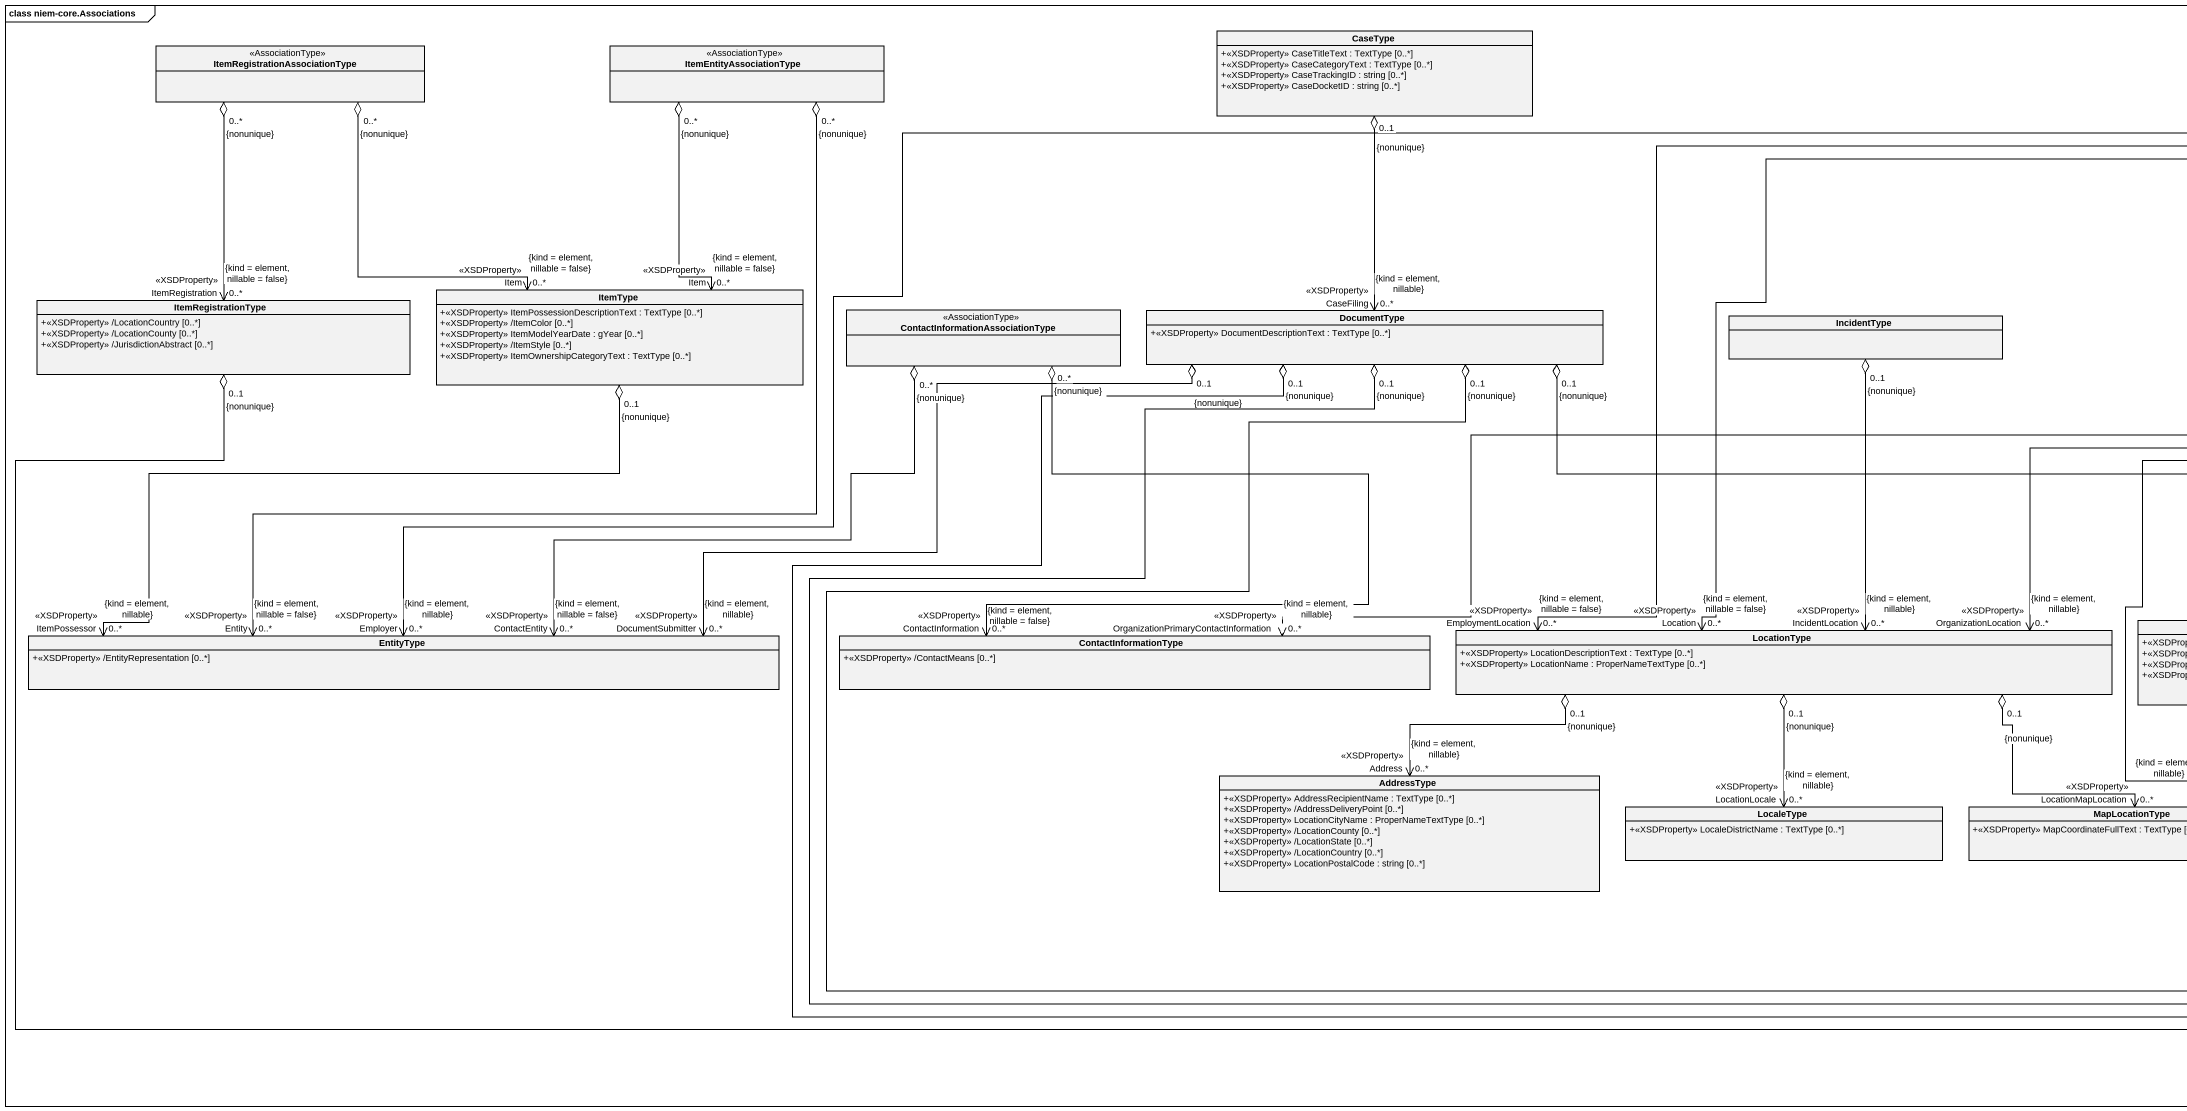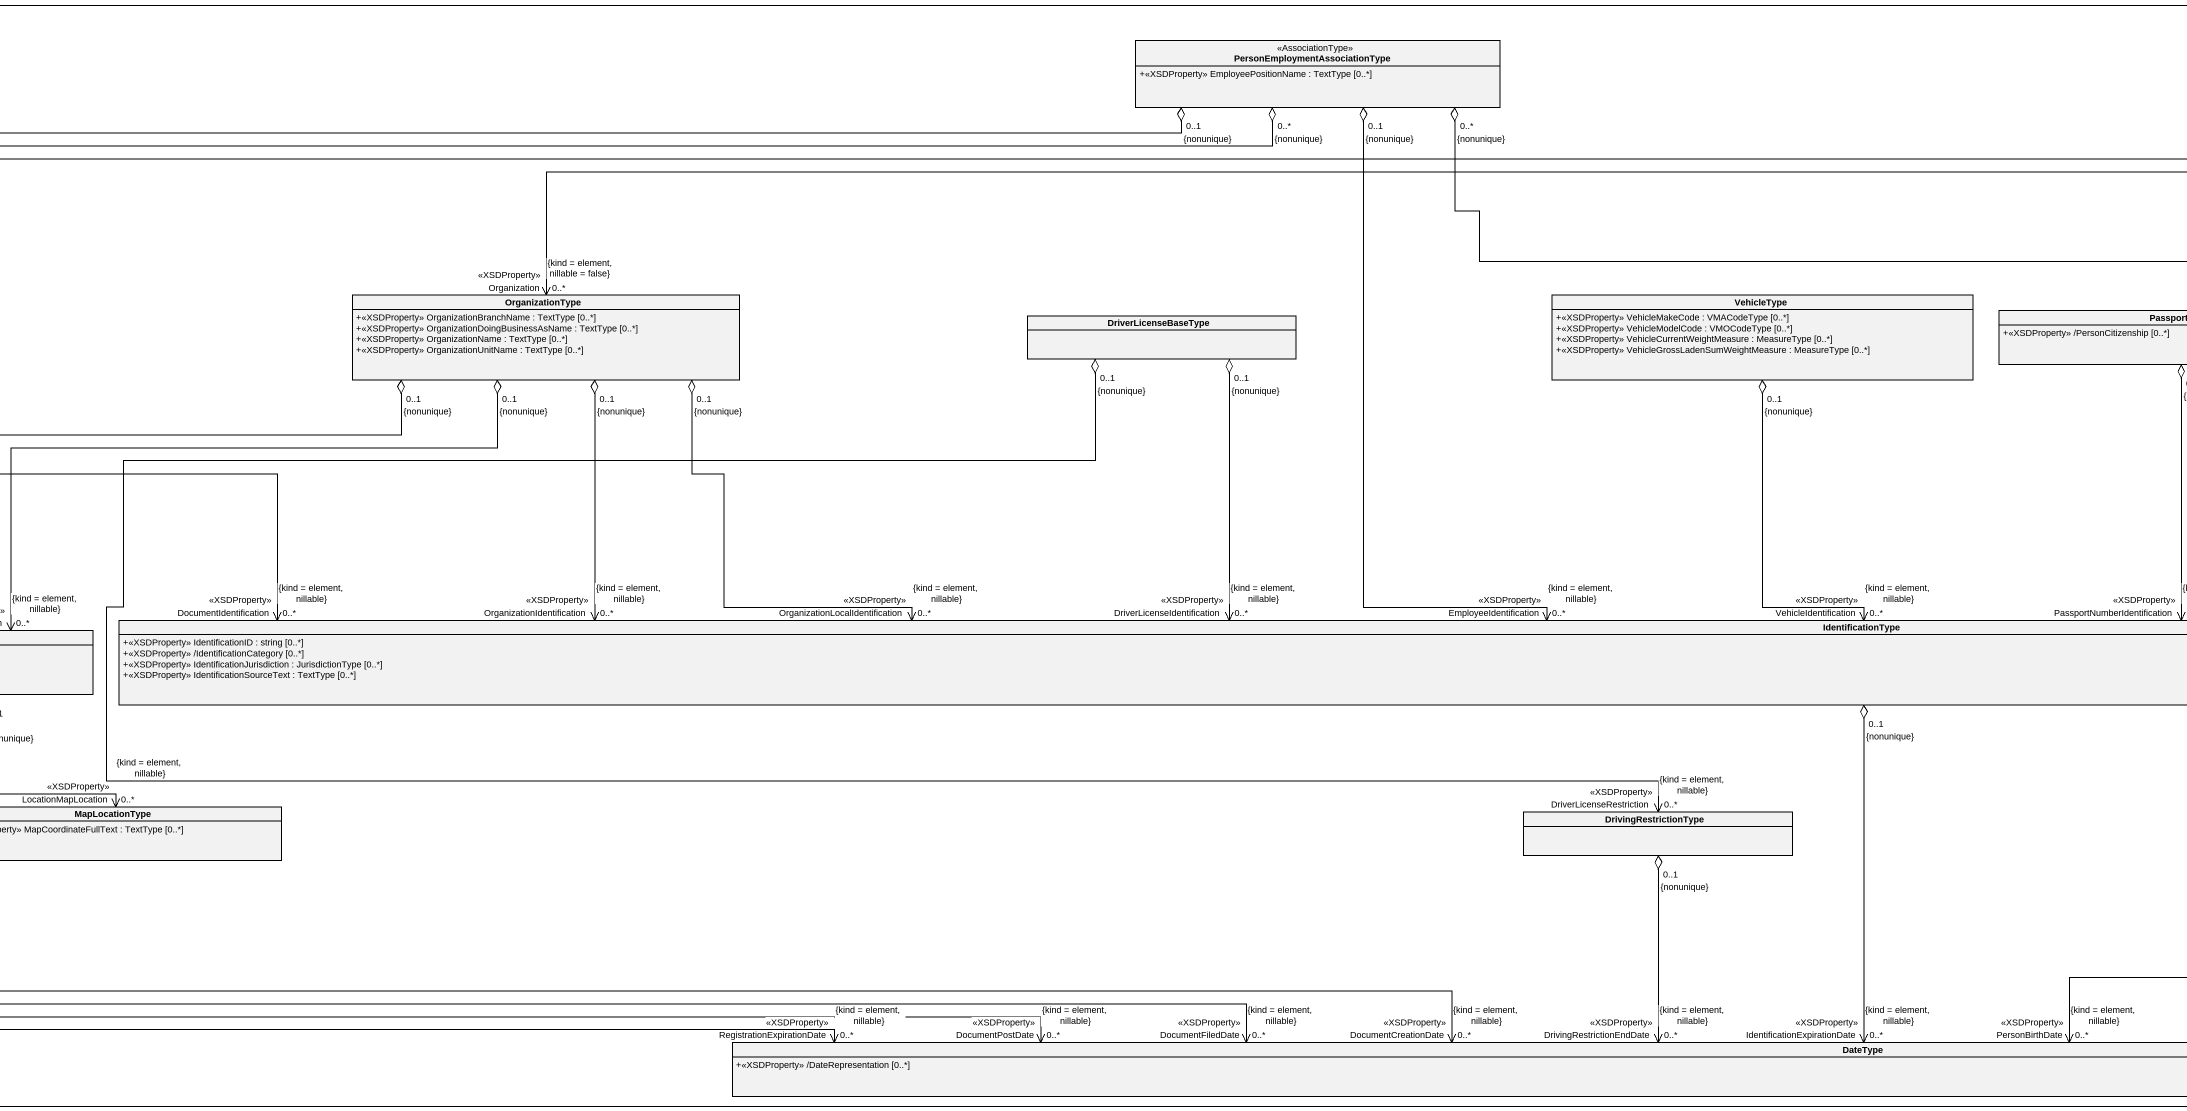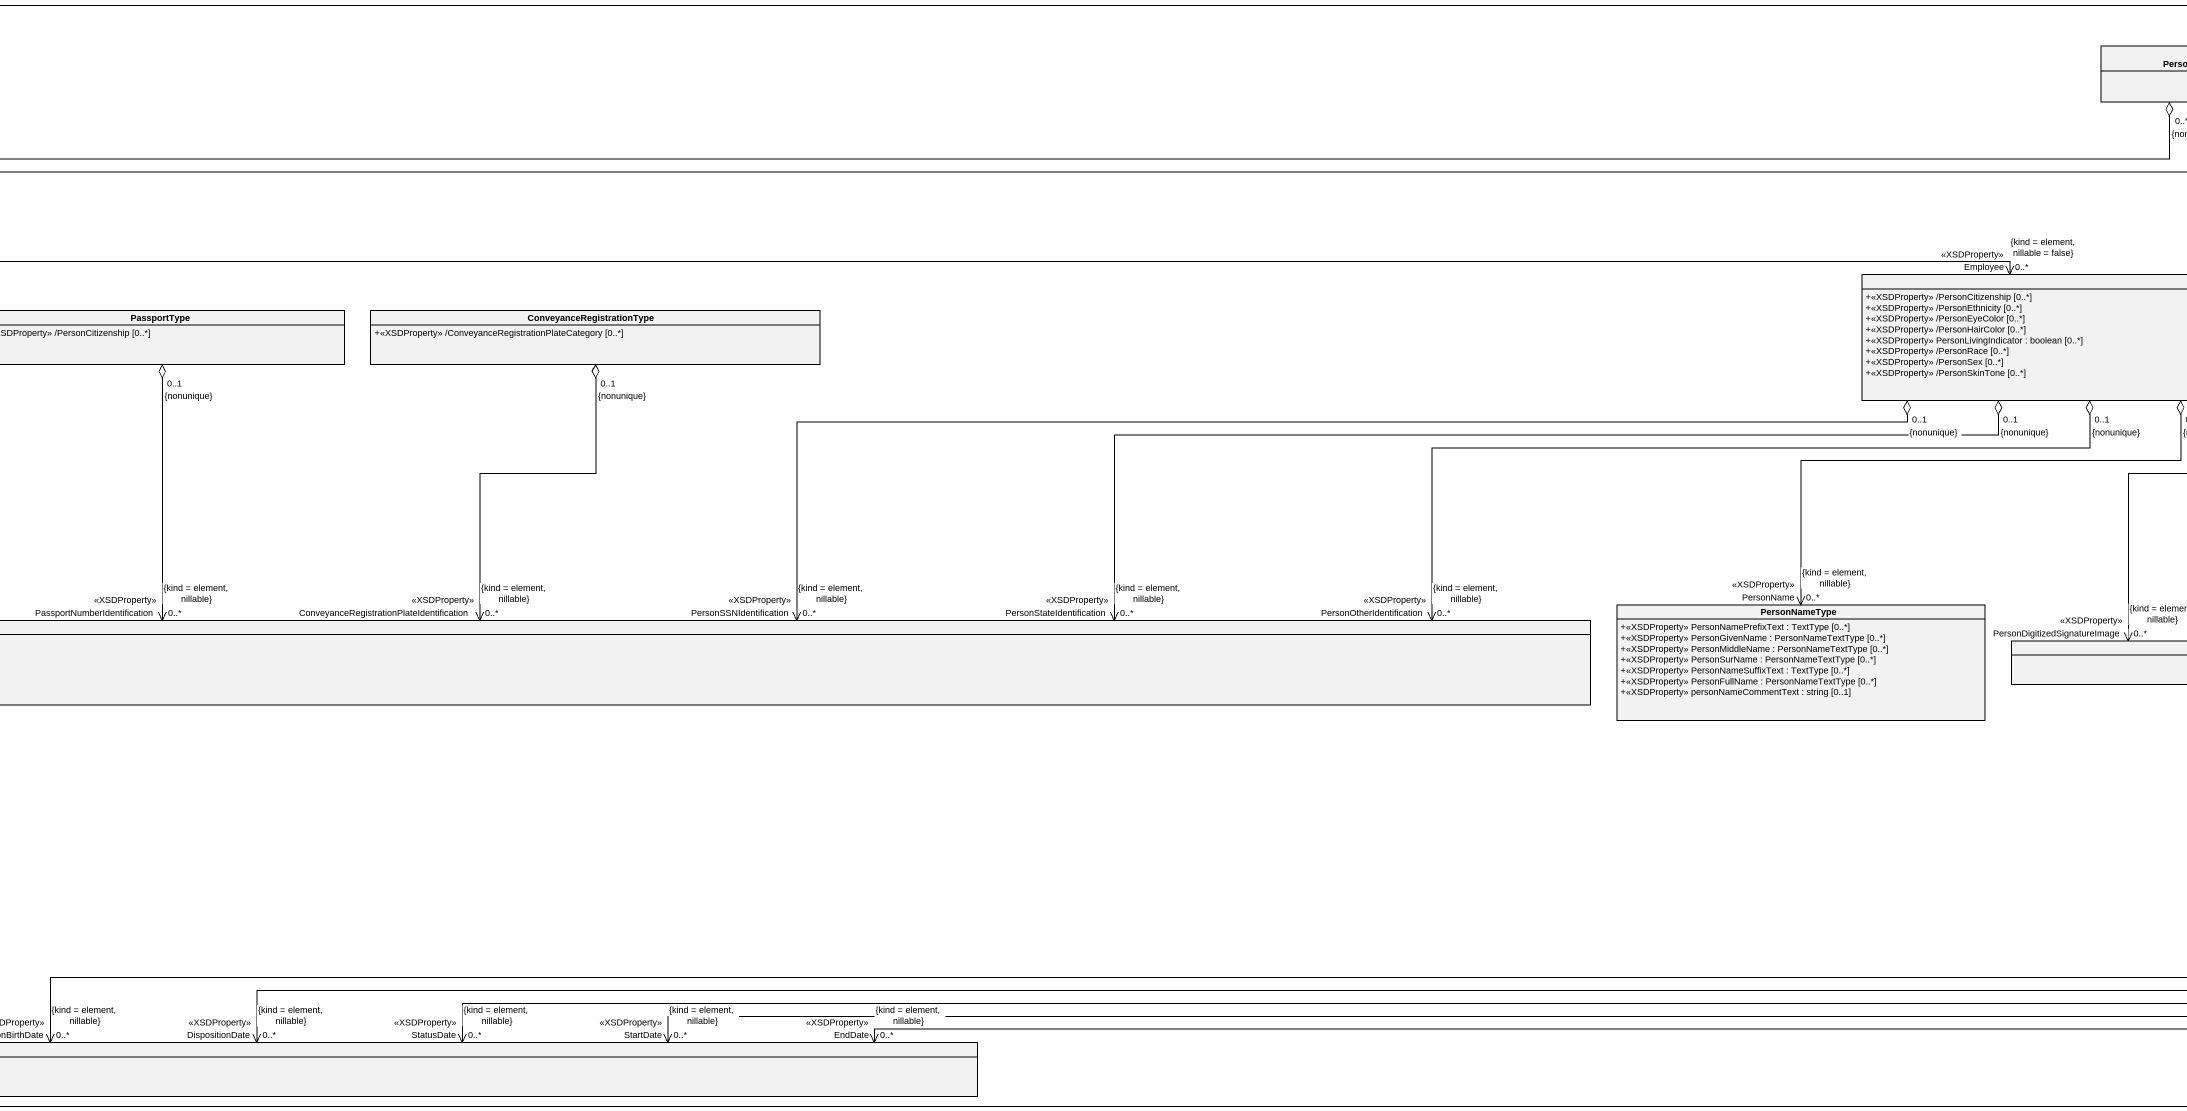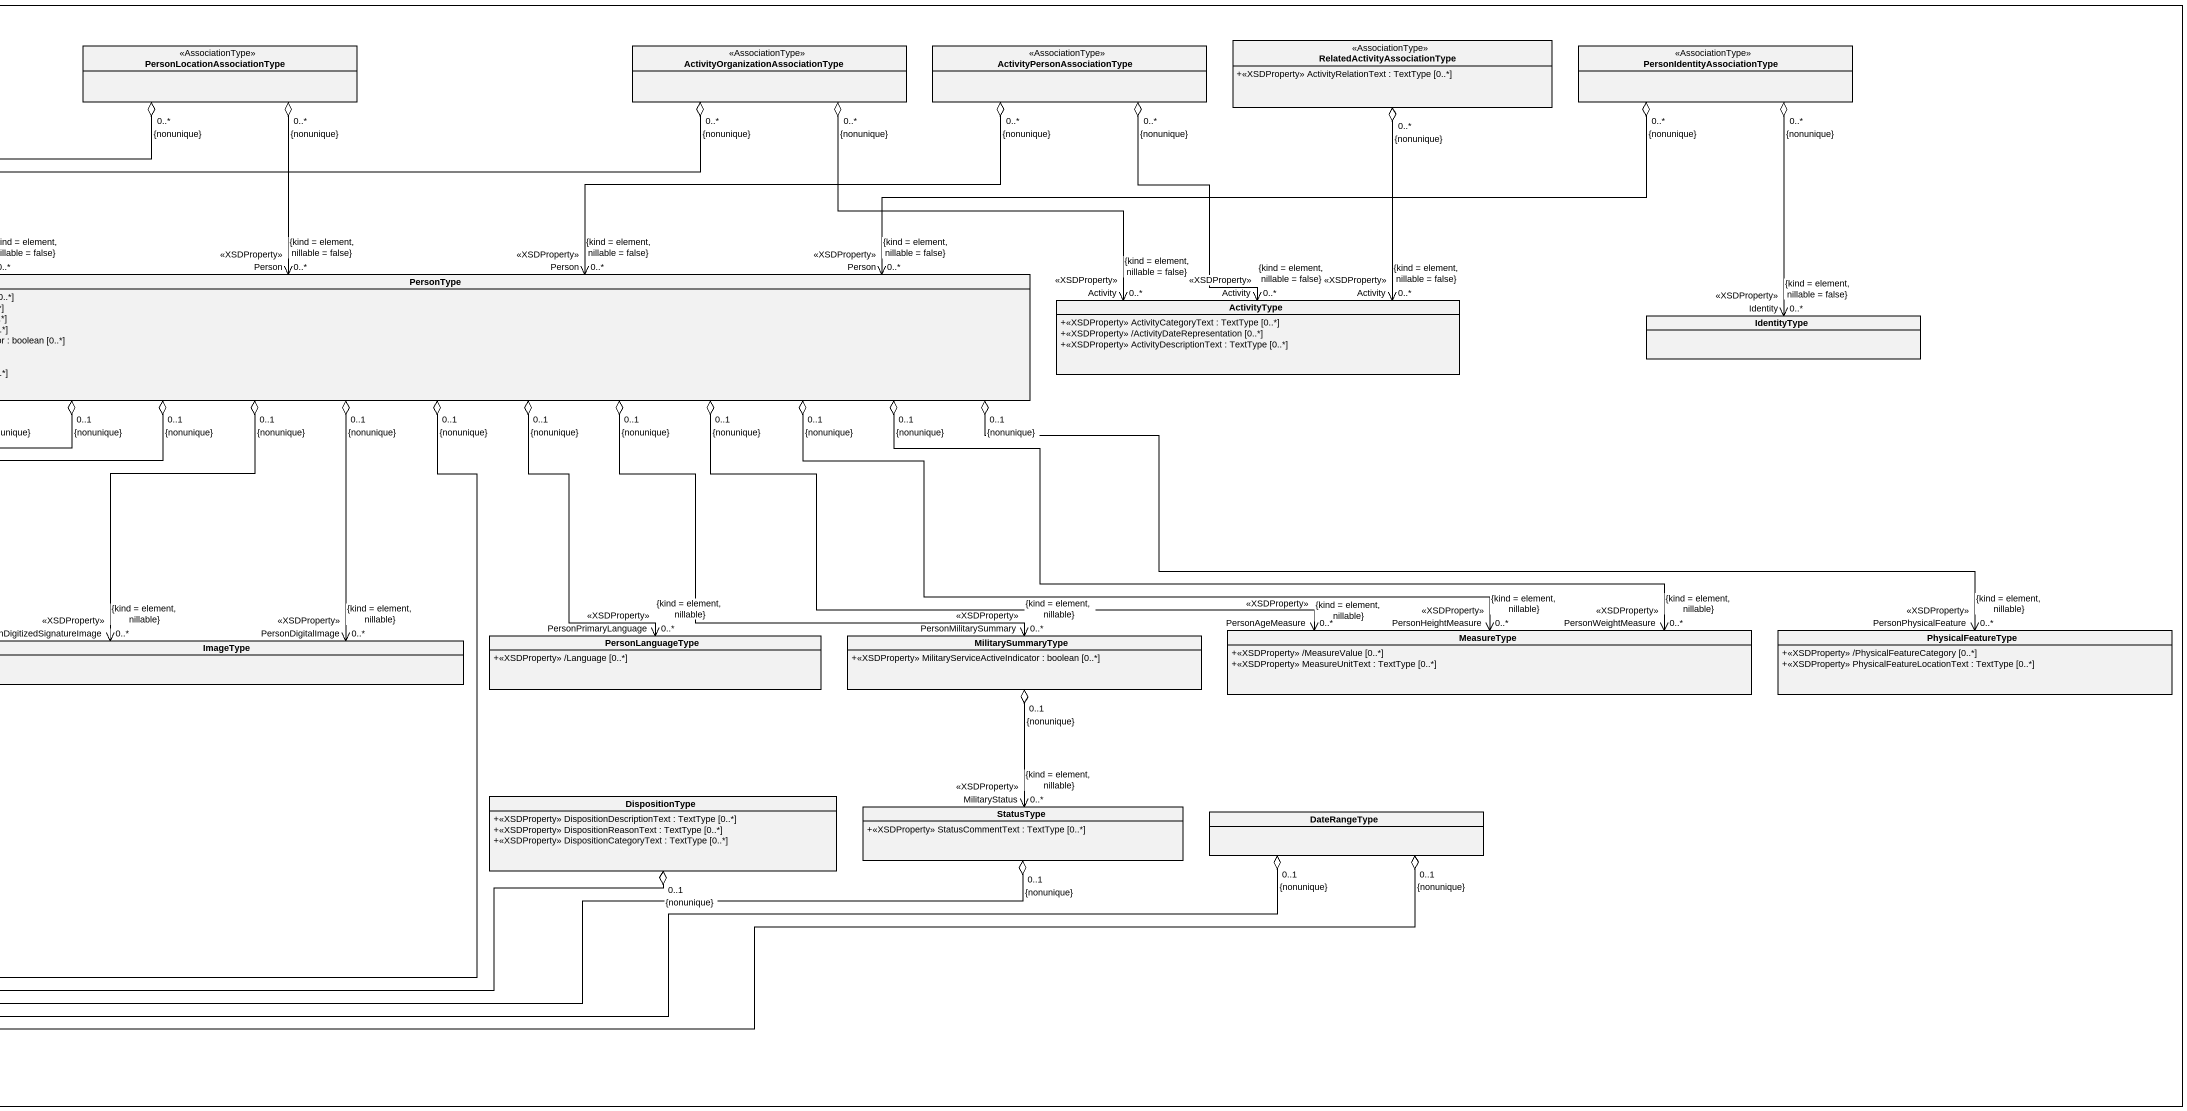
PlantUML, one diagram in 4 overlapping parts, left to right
@startuml
mainframe class niem-core.Associations
hide circle
hide empty members
skinparam classAttributeIconSize 0
class CaseType {
  +<<XSDProperty>> CaseTitleText : TextType [0..*]
  +<<XSDProperty>> CaseCategoryText : TextType [0..*]
  +<<XSDProperty>> CaseTrackingID : string [0..*]
  +<<XSDProperty>> CaseDocketID : string [0..*]
}
class "PersonEmploymentAssociationType" as PersonEmploymentAssociationT <<AssociationType>> {
  +<<XSDProperty>> EmployeePositionName : TextType [0..*]
}
class "RelatedActivityAssociationType" as RelatedActivityAssociationTy <<AssociationType>> {
  +<<XSDProperty>> ActivityRelationText : TextType [0..*]
}
class "ItemRegistrationAssociationType" as ItemRegistrationAssociationT <<AssociationType>>
class ItemEntityAssociationType <<AssociationType>>
class "PersonLocationAssociationType" as PersonLocationAssociationTyp <<AssociationType>>
class "ActivityOrganizationAssociationType" as ActivityOrganizationAssociat <<AssociationType>>
class "ActivityPersonAssociationType" as ActivityPersonAssociationTyp <<AssociationType>>
class "PersonIdentityAssociationType" as PersonIdentityAssociationTyp <<AssociationType>>
class ItemRegistrationType {
  +<<XSDProperty>> /LocationCountry [0..*]
  +<<XSDProperty>> /LocationCounty [0..*]
  +<<XSDProperty>> /JurisdictionAbstract [0..*]
}
class ItemType {
  +<<XSDProperty>> ItemPossessionDescriptionText : TextType [0..*]
  +<<XSDProperty>> /ItemColor [0..*]
  +<<XSDProperty>> ItemModelYearDate : gYear [0..*]
  +<<XSDProperty>> /ItemStyle [0..*]
  +<<XSDProperty>> ItemOwnershipCategoryText : TextType [0..*]
}
class "ContactInformationAssociationType" as ContactInformationAssociatio <<AssociationType>>
class DocumentType {
  +<<XSDProperty>> DocumentDescriptionText : TextType [0..*]
}
class OrganizationType {
  +<<XSDProperty>> OrganizationBranchName : TextType [0..*]
  +<<XSDProperty>> OrganizationDoingBusinessAsName : TextType [0..*]
  +<<XSDProperty>> OrganizationName : TextType [0..*]
  +<<XSDProperty>> OrganizationUnitName : TextType [0..*]
}
class VehicleType {
  +<<XSDProperty>> VehicleMakeCode : VMACodeType [0..*]
  +<<XSDProperty>> VehicleModelCode : VMOCodeType [0..*]
  +<<XSDProperty>> VehicleCurrentWeightMeasure : MeasureType [0..*]
  +<<XSDProperty>> VehicleGrossLadenSumWeightMeasure : MeasureType [0..*]
}
class PassportType {
  +<<XSDProperty>> /PersonCitizenship [0..*]
}
class ConveyanceRegistrationType {
  +<<XSDProperty>> /ConveyanceRegistrationPlateCategory [0..*]
}
class PersonType {
  +<<XSDProperty>> /PersonCitizenship [0..*]
  +<<XSDProperty>> /PersonEthnicity [0..*]
  +<<XSDProperty>> /PersonEyeColor [0..*]
  +<<XSDProperty>> /PersonHairColor [0..*]
  +<<XSDProperty>> PersonLivingIndicator : boolean [0..*]
  +<<XSDProperty>> /PersonRace [0..*]
  +<<XSDProperty>> /PersonSex [0..*]
  +<<XSDProperty>> /PersonSkinTone [0..*]
}
class ActivityType {
  +<<XSDProperty>> ActivityCategoryText : TextType [0..*]
  +<<XSDProperty>> /ActivityDateRepresentation [0..*]
  +<<XSDProperty>> ActivityDescriptionText : TextType [0..*]
}
class IncidentType
class DriverLicenseBaseType
class IdentityType
class IdentificationType {
  +<<XSDProperty>> IdentificationID : string [0..*]
  +<<XSDProperty>> /IdentificationCategory [0..*]
  +<<XSDProperty>> IdentificationJurisdiction : JurisdictionType [0..*]
  +<<XSDProperty>> IdentificationSourceText : TextType [0..*]
}
class PersonNameType {
  +<<XSDProperty>> PersonNamePrefixText : TextType [0..*]
  +<<XSDProperty>> PersonGivenName : PersonNameTextType [0..*]
  +<<XSDProperty>> PersonMiddleName : PersonNameTextType [0..*]
  +<<XSDProperty>> PersonSurName : PersonNameTextType [0..*]
  +<<XSDProperty>> PersonNameSuffixText : TextType [0..*]
  +<<XSDProperty>> PersonFullName : PersonNameTextType [0..*]
  +<<XSDProperty>> personNameCommentText : string [0..1]
}
class EntityType {
  +<<XSDProperty>> /EntityRepresentation [0..*]
}
class ContactInformationType {
  +<<XSDProperty>> /ContactMeans [0..*]
}
class LocationType {
  +<<XSDProperty>> LocationDescriptionText : TextType [0..*]
  +<<XSDProperty>> LocationName : ProperNameTextType [0..*]
}
class ImageType
class PersonLanguageType {
  +<<XSDProperty>> /Language [0..*]
}
class MilitarySummaryType {
  +<<XSDProperty>> MilitaryServiceActiveIndicator : boolean [0..*]
}
class MeasureType {
  +<<XSDProperty>> /MeasureValue [0..*]
  +<<XSDProperty>> MeasureUnitText : TextType [0..*]
}
class PhysicalFeatureType {
  +<<XSDProperty>> /PhysicalFeatureCategory [0..*]
  +<<XSDProperty>> PhysicalFeatureLocationText : TextType [0..*]
}
class AddressType {
  +<<XSDProperty>> AddressRecipientName : TextType [0..*]
  +<<XSDProperty>> /AddressDeliveryPoint [0..*]
  +<<XSDProperty>> LocationCityName : ProperNameTextType [0..*]
  +<<XSDProperty>> /LocationCounty [0..*]
  +<<XSDProperty>> /LocationState [0..*]
  +<<XSDProperty>> /LocationCountry [0..*]
  +<<XSDProperty>> LocationPostalCode : string [0..*]
}
class LocaleType {
  +<<XSDProperty>> LocaleDistrictName : TextType [0..*]
}
class MapLocationType {
  +<<XSDProperty>> MapCoordinateFullText : TextType [0..*]
}
class DrivingRestrictionType
class DispositionType {
  +<<XSDProperty>> DispositionDescriptionText : TextType [0..*]
  +<<XSDProperty>> DispositionReasonText : TextType [0..*]
  +<<XSDProperty>> DispositionCategoryText : TextType [0..*]
}
class StatusType {
  +<<XSDProperty>> StatusCommentText : TextType [0..*]
}
class DateRangeType
class DateType {
  +<<XSDProperty>> /DateRepresentation [0..*]
}
CaseType "0..1\n{nonunique}" o--> "CaseFiling\n<<XSDProperty>>\n0..*\n{kind = element, nillable}" DocumentType
PersonEmploymentAssociationT "0..*\n{nonunique}" o-right-> "Employee\n<<XSDProperty>>\n0..*\n{kind = element, nillable = false}" PersonType
PersonEmploymentAssociationT "0..1\n{nonunique}" o--> "EmployeeIdentification\n<<XSDProperty>>\n0..*\n{kind = element, nillable}" IdentificationType
PersonEmploymentAssociationT "0..1\n{nonunique}" o-left-> "Employer\n<<XSDProperty>>\n0..*\n{kind = element, nillable}" EntityType
PersonEmploymentAssociationT "0..*\n{nonunique}" o-left-> "EmploymentLocation\n<<XSDProperty>>\n0..*\n{kind = element, nillable = false}" LocationType
RelatedActivityAssociationTy "0..*\n{nonunique}" o--> "Activity\n<<XSDProperty>>\n0..*\n{kind = element, nillable = false}" ActivityType
ItemRegistrationAssociationT "0..*\n{nonunique}" o--> "ItemRegistration\n<<XSDProperty>>\n0..*\n{kind = element, nillable = false}" ItemRegistrationType
ItemRegistrationAssociationT "0..*\n{nonunique}" o--> "Item\n<<XSDProperty>>\n0..*\n{kind = element, nillable = false}" ItemType
ItemEntityAssociationType "0..*\n{nonunique}" o--> "Item\n<<XSDProperty>>\n0..*\n{kind = element, nillable = false}" ItemType
ItemEntityAssociationType "0..*\n{nonunique}" o--> "Entity\n<<XSDProperty>>\n0..*\n{kind = element, nillable = false}" EntityType
PersonLocationAssociationTyp "0..*\n{nonunique}" o--> "Person\n<<XSDProperty>>\n0..*\n{kind = element, nillable = false}" PersonType
PersonLocationAssociationTyp "0..*\n{nonunique}" o-left-> "Location\n<<XSDProperty>>\n0..*\n{kind = element, nillable = false}" LocationType
ActivityOrganizationAssociat "0..*\n{nonunique}" o-left-> "Organization\n<<XSDProperty>>\n0..*\n{kind = element, nillable = false}" OrganizationType
ActivityOrganizationAssociat "0..*\n{nonunique}" o-right-> "Activity\n<<XSDProperty>>\n0..*\n{kind = element, nillable = false}" ActivityType
ActivityPersonAssociationTyp "0..*\n{nonunique}" o-left-> "Person\n<<XSDProperty>>\n0..*\n{kind = element, nillable = false}" PersonType
ActivityPersonAssociationTyp "0..*\n{nonunique}" o--> "Activity\n<<XSDProperty>>\n0..*\n{kind = element, nillable = false}" ActivityType
PersonIdentityAssociationTyp "0..*\n{nonunique}" o-left-> "Person\n<<XSDProperty>>\n0..*\n{kind = element, nillable = false}" PersonType
PersonIdentityAssociationTyp "0..*\n{nonunique}" o--> "Identity\n<<XSDProperty>>\n0..*\n{kind = element, nillable = false}" IdentityType
ItemRegistrationType "0..1\n{nonunique}" o-right-> "RegistrationExpirationDate\n<<XSDProperty>>\n0..*\n{kind = element, nillable}" DateType
ItemType "0..1\n{nonunique}" o--> "ItemPossessor\n<<XSDProperty>>\n0..*\n{kind = element, nillable}" EntityType
ContactInformationAssociatio "0..*\n{nonunique}" o-left-> "ContactEntity\n<<XSDProperty>>\n0..*\n{kind = element, nillable = false}" EntityType
ContactInformationAssociatio "0..*\n{nonunique}" o--> "ContactInformation\n<<XSDProperty>>\n0..*\n{kind = element, nillable = false}" ContactInformationType
DocumentType "0..1\n{nonunique}" o-right-> "DocumentIdentification\n<<XSDProperty>>\n0..*\n{kind = element, nillable}" IdentificationType
DocumentType "0..1\n{nonunique}" o-left-> "DocumentSubmitter\n<<XSDProperty>>\n0..*\n{kind = element, nillable}" EntityType
DocumentType "0..1\n{nonunique}" o-right-> "DocumentCreationDate\n<<XSDProperty>>\n0..*\n{kind = element, nillable}" DateType
DocumentType "0..1\n{nonunique}" o-right-> "DocumentPostDate\n<<XSDProperty>>\n0..*\n{kind = element, nillable}" DateType
DocumentType "0..1\n{nonunique}" o-right-> "DocumentFiledDate\n<<XSDProperty>>\n0..*\n{kind = element, nillable}" DateType
OrganizationType "0..1\n{nonunique}" o-right-> "OrganizationIdentification\n<<XSDProperty>>\n0..*\n{kind = element, nillable}" IdentificationType
OrganizationType "0..1\n{nonunique}" o-right-> "OrganizationLocalIdentification\n<<XSDProperty>>\n0..*\n{kind = element, nillable}" IdentificationType
OrganizationType "0..1\n{nonunique}" o-left-> "OrganizationPrimaryContactInformation\n<<XSDProperty>>\n0..*\n{kind = element, nillable}" ContactInformationType
OrganizationType "0..1\n{nonunique}" o-left-> "OrganizationLocation\n<<XSDProperty>>\n0..*\n{kind = element, nillable}" LocationType
VehicleType "0..1\n{nonunique}" o--> "VehicleIdentification\n<<XSDProperty>>\n0..*\n{kind = element, nillable}" IdentificationType
PassportType "0..1\n{nonunique}" o--> "PassportNumberIdentification\n<<XSDProperty>>\n0..*\n{kind = element, nillable}" IdentificationType
ConveyanceRegistrationType "0..1\n{nonunique}" o-left-> "ConveyanceRegistrationPlateIdentification\n<<XSDProperty>>\n0..*\n{kind = element, nillable}" IdentificationType
PersonType "0..1\n{nonunique}" o-left-> "PersonSSNIdentification\n<<XSDProperty>>\n0..*\n{kind = element, nillable}" IdentificationType
PersonType "0..1\n{nonunique}" o-left-> "PersonStateIdentification\n<<XSDProperty>>\n0..*\n{kind = element, nillable}" IdentificationType
PersonType "0..1\n{nonunique}" o-left-> "PersonOtherIdentification\n<<XSDProperty>>\n0..*\n{kind = element, nillable}" IdentificationType
PersonType "0..1\n{nonunique}" o-left-> "PersonName\n<<XSDProperty>>\n0..*\n{kind = element, nillable}" PersonNameType
PersonType "0..1\n{nonunique}" o--> "PersonDigitizedSignatureImage\n<<XSDProperty>>\n0..*\n{kind = element, nillable}" ImageType
PersonType "0..1\n{nonunique}" o--> "PersonDigitalImage\n<<XSDProperty>>\n0..*\n{kind = element, nillable}" ImageType
PersonType "0..1\n{nonunique}" o--> "PersonPrimaryLanguage\n<<XSDProperty>>\n0..*\n{kind = element, nillable}" PersonLanguageType
PersonType "0..1\n{nonunique}" o-right-> "PersonMilitarySummary\n<<XSDProperty>>\n0..*\n{kind = element, nillable}" MilitarySummaryType
PersonType "0..1\n{nonunique}" o-right-> "PersonAgeMeasure\n<<XSDProperty>>\n0..*\n{kind = element, nillable}" MeasureType
PersonType "0..1\n{nonunique}" o-right-> "PersonHeightMeasure\n<<XSDProperty>>\n0..*\n{kind = element, nillable}" MeasureType
PersonType "0..1\n{nonunique}" o-right-> "PersonWeightMeasure\n<<XSDProperty>>\n0..*\n{kind = element, nillable}" MeasureType
PersonType "0..1\n{nonunique}" o-right-> "PersonPhysicalFeature\n<<XSDProperty>>\n0..*\n{kind = element, nillable}" PhysicalFeatureType
PersonType "0..1\n{nonunique}" o-left-> "PersonBirthDate\n<<XSDProperty>>\n0..*\n{kind = element, nillable}" DateType
IncidentType "0..1\n{nonunique}" o--> "IncidentLocation\n<<XSDProperty>>\n0..*\n{kind = element, nillable}" LocationType
DriverLicenseBaseType "0..1\n{nonunique}" o-right-> "DriverLicenseIdentification\n<<XSDProperty>>\n0..*\n{kind = element, nillable}" IdentificationType
DriverLicenseBaseType "0..1\n{nonunique}" o--> "DriverLicenseRestriction\n<<XSDProperty>>\n0..*\n{kind = element, nillable}" DrivingRestrictionType
IdentificationType "0..1\n{nonunique}" o--> "IdentificationExpirationDate\n<<XSDProperty>>\n0..*\n{kind = element, nillable}" DateType
LocationType "0..1\n{nonunique}" o-left-> "Address\n<<XSDProperty>>\n0..*\n{kind = element, nillable}" AddressType
LocationType "0..1\n{nonunique}" o--> "LocationLocale\n<<XSDProperty>>\n0..*\n{kind = element, nillable}" LocaleType
LocationType "0..1\n{nonunique}" o-right-> "LocationMapLocation\n<<XSDProperty>>\n0..*\n{kind = element, nillable}" MapLocationType
MilitarySummaryType "0..1\n{nonunique}" o--> "MilitaryStatus\n<<XSDProperty>>\n0..*\n{kind = element, nillable}" StatusType
DrivingRestrictionType "0..1\n{nonunique}" o--> "DrivingRestrictionEndDate\n<<XSDProperty>>\n0..*\n{kind = element, nillable}" DateType
DispositionType "0..1\n{nonunique}" o-left-> "DispositionDate\n<<XSDProperty>>\n0..*\n{kind = element, nillable}" DateType
StatusType "0..1\n{nonunique}" o-left-> "StatusDate\n<<XSDProperty>>\n0..*\n{kind = element, nillable}" DateType
DateRangeType "0..1\n{nonunique}" o-left-> "StartDate\n<<XSDProperty>>\n0..*\n{kind = element, nillable}" DateType
DateRangeType "0..1\n{nonunique}" o-left-> "EndDate\n<<XSDProperty>>\n0..*\n{kind = element, nillable}" DateType
@enduml
